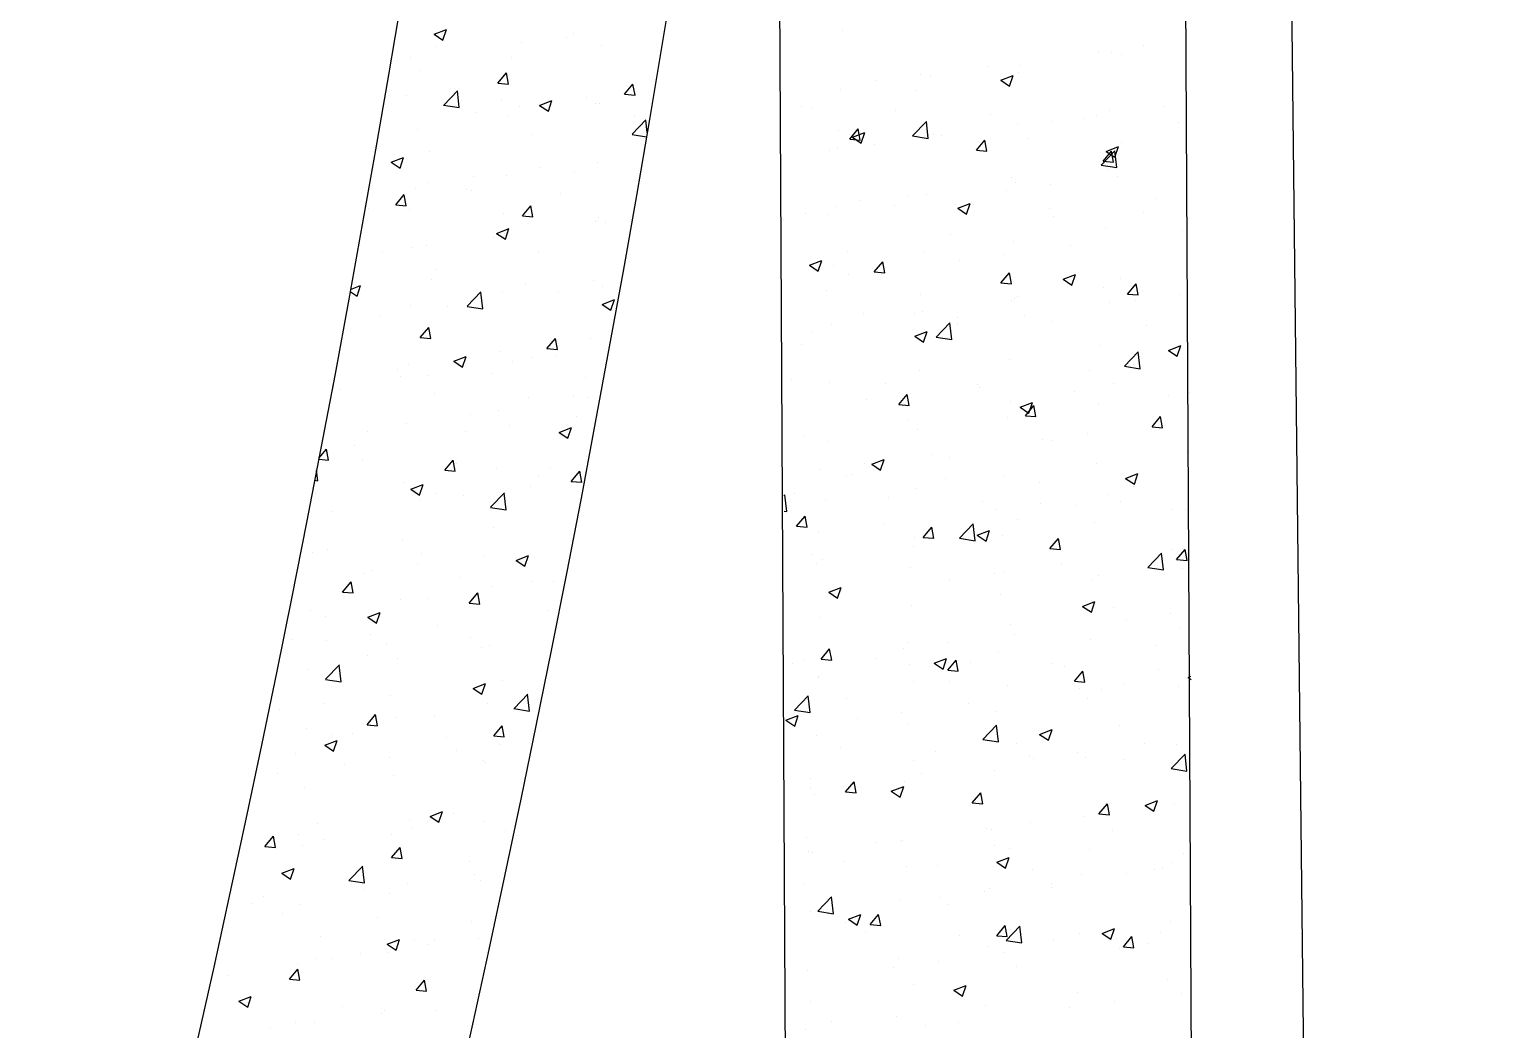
# Model space of a CAD drawing. Header units: millimetres. Extents: x 331487 to 517269, y 198509 to 399936.
# Drawn here: x 448599 to 449434, y 309306 to 309872 of the extents above; entities that cross this region are included whole.
import ezdxf

# ---------------------------------------------------------------- set-up
doc = ezdxf.new("R2010")
doc.units = ezdxf.units.MM
doc.header["$MEASUREMENT"] = 0
doc.layers.add('9th_plot boundry', color=1, linetype='Continuous')
doc.layers.add('COLUMN', color=6, linetype='Continuous')

msp = doc.modelspace()

# ---------------------------------------------------------------- linework, layer by layer
at = {"layer": '9th_plot boundry'}
msp.add_line((449434.36, 299006.31), (448946.56, 343103.61), dxfattribs=at)
msp.add_lwpolyline([(448946.56, 343103.61), (414422.19, 340817.12, 0.386106), (408845.58, 334960.71), (408845.58, 299960.71), (449434.36, 299006.31)], format="xyb", close=True, dxfattribs=at)
at = {"layer": 'COLUMN'}
for p, q in [((448972.92, 319477.32), (449064.32, 302244.54)), ((449202.92, 319478.51), (449294.35, 302239.01))]:
    msp.add_line(p, q, dxfattribs=at)
at = {"layer": 'COLUMN', "color": 2, "linetype": 'Continuous'}
for p, q in [((448828.16, 309869.47), (448835.16, 309872.16)), ((448828.16, 309869.47), (448833.13, 309866.12)), ((448833.13, 309866.11), (448835.16, 309872.16)), ((448907.01, 309869.97), (448907.01, 309869.97)), ((449059.25, 309871.67), (449059.25, 309871.67)), ((448829.38, 309862.56), (448829.38, 309862.56)), ((448877.78, 309864.58), (448877.78, 309864.58)), ((448902.81, 309867.87), (448902.81, 309867.87)), ((448923.02, 309863.35), (448923.02, 309863.35)), ((449229.71, 309863.07), (449229.71, 309863.07)), ((448814.62, 309856.26), (448814.62, 309856.26)), ((448871.68, 309856.31), (448871.68, 309856.31)), ((449204.68, 309859.77), (449204.68, 309859.77)), ((449211.83, 309859.32), (449211.83, 309859.32)), ((449217.34, 309857.8), (449217.34, 309857.8)), ((448819.74, 309848.81), (448819.74, 309848.81)), ((448864.19, 309841.8), (448869.01, 309847.54)), ((448870.17, 309841.27), (448869.01, 309847.54)), ((449103.65, 309846.47), (449103.65, 309846.47)), ((449109.38, 309845.42), (449109.38, 309845.42)), ((449141.52, 309851.46), (449141.52, 309851.46)), ((449149.02, 309843.42), (449156.03, 309846.1)), ((449154, 309840.06), (449156.02, 309846.1)), ((449159.02, 309847.79), (449159.02, 309847.79)), ((449159.89, 309851.83), (449159.89, 309851.83)), ((448833.59, 309829.39), (448841.37, 309837.51)), ((448842.38, 309827.91), (448841.28, 309837.41)), ((448864.19, 309841.8), (448870.17, 309841.28)), ((448935.92, 309835.52), (448940.74, 309841.27)), ((448941.89, 309834.99), (448940.74, 309841.26)), ((449058.03, 309838.38), (449058.03, 309838.38)), ((449078.62, 309843.17), (449078.62, 309843.17)), ((449100.7, 309837.78), (449100.7, 309837.78)), ((449149.02, 309843.42), (449154, 309840.06)), ((448812.65, 309834.82), (448812.65, 309834.82)), ((448833.49, 309829.29), (448842.38, 309827.91)), ((448866.03, 309832.57), (448866.03, 309832.57)), ((448876.5, 309828.43), (448876.5, 309828.43)), ((448887.85, 309829.21), (448894.85, 309831.9)), ((448887.85, 309829.21), (448892.82, 309825.85)), ((448892.82, 309825.85), (448894.85, 309831.89)), ((448914.38, 309833.42), (448914.38, 309833.42)), ((448919.41, 309830.31), (448919.41, 309830.31)), ((448921.8, 309830.06), (448921.8, 309830.06)), ((448935.92, 309835.52), (448941.9, 309835)), ((449036.28, 309828.62), (449036.28, 309828.62)), ((449042.38, 309827.77), (449042.38, 309827.77)), ((449241.28, 309828.61), (449241.28, 309828.61)), ((448851.47, 309825.13), (448851.47, 309825.13)), ((448870.46, 309823.02), (448870.46, 309823.02)), ((448940.31, 309812.84), (448948.1, 309820.96)), ((448941.88, 309822.91), (448941.88, 309822.91)), ((448948.83, 309813.74), (448948, 309820.86)), ((449089.66, 309826.37), (449089.66, 309826.37)), ((449099.12, 309811.87), (449106.91, 309819.98)), ((449108.01, 309810.48), (449106.91, 309819.98)), ((449143.04, 309824.11), (449143.04, 309824.11)), ((449178.37, 309820.33), (449178.37, 309820.33)), ((449196.42, 309821.85), (449196.42, 309821.85)), ((449203.41, 309823.62), (449203.41, 309823.62)), ((449210.61, 309826.03), (449210.61, 309826.03)), ((449249.81, 309819.6), (449249.81, 309819.6)), ((448818.52, 309815.52), (448818.52, 309815.52)), ((448883.57, 309812.9), (448883.57, 309812.9)), ((448940.21, 309812.74), (448948.44, 309811.46)), ((449057.36, 309815.19), (449057.36, 309815.19)), ((449063.53, 309810.07), (449068.35, 309815.82)), ((449065, 309811.16), (449072, 309813.85)), ((449065, 309811.16), (449069.98, 309807.81)), ((449069.5, 309809.54), (449068.35, 309815.81)), ((449069.97, 309807.81), (449072, 309813.85)), ((449099.12, 309811.86), (449108.01, 309810.48)), ((449108.16, 309812.13), (449108.16, 309812.13)), ((449110.75, 309812.93), (449110.75, 309812.93)), ((449115.22, 309812.01), (449115.22, 309812.01)), ((449158.67, 309818.54), (449158.67, 309818.54)), ((448825.25, 309802.89), (448825.25, 309802.89)), ((449052.31, 309803.73), (449052.31, 309803.73)), ((449056.82, 309805.09), (449056.82, 309805.09)), ((449063.53, 309810.07), (449069.51, 309809.55)), ((449077.34, 309807.03), (449077.34, 309807.03)), ((449135.26, 309803.8), (449140.08, 309809.54)), ((449135.26, 309803.8), (449141.23, 309803.27)), ((449141.23, 309803.27), (449140.07, 309809.54)), ((449164.13, 309810.68), (449164.13, 309810.68)), ((449205.84, 309795.31), (449213.63, 309803.43)), ((449206.98, 309797.52), (449211.8, 309803.27)), ((449208.72, 309803.15), (449215.72, 309805.84)), ((449208.72, 309803.15), (449213.69, 309799.8)), ((449212.96, 309796.99), (449211.8, 309803.26)), ((449214.73, 309793.93), (449213.63, 309803.43)), ((449213.69, 309799.8), (449215.71, 309805.84)), ((449217.51, 309808.42), (449217.51, 309808.42)), ((448803.83, 309796.96), (448810.83, 309799.64)), ((448803.83, 309796.96), (448808.8, 309793.6)), ((448808.8, 309793.6), (448810.82, 309799.64)), ((448920.59, 309796.77), (448920.59, 309796.77)), ((449205.84, 309795.31), (449214.73, 309793.93)), ((449206.98, 309797.52), (449212.96, 309797)), ((449213.21, 309798.14), (449213.21, 309798.14)), ((448825.16, 309785.69), (448825.16, 309785.69)), ((448850.2, 309788.99), (448850.2, 309788.99)), ((448869.24, 309789.73), (448869.24, 309789.73)), ((448888.07, 309793.97), (448888.07, 309793.97)), ((448907.53, 309790.94), (448907.53, 309790.94)), ((449154.89, 309788.13), (449154.89, 309788.13)), ((449209.4, 309792.75), (449209.4, 309792.75)), ((449214.97, 309789.17), (449214.97, 309789.17)), ((448793.17, 309783.72), (448793.17, 309783.72)), ((448806.34, 309772.85), (448811.16, 309778.6)), ((448812.32, 309772.32), (448811.16, 309778.59)), ((448817.31, 309782.23), (448817.31, 309782.23)), ((448846.55, 309781.47), (448846.55, 309781.47)), ((448849.21, 309780.93), (448849.21, 309780.93)), ((448899.94, 309779.21), (448899.94, 309779.21)), ((449096.57, 309778.12), (449096.57, 309778.12)), ((449106.95, 309778.85), (449106.95, 309778.85)), ((449152.07, 309780.89), (449152.07, 309780.89)), ((449157.46, 309785.25), (449157.46, 309785.25)), ((449177.1, 309784.18), (449177.1, 309784.18)), ((448790.89, 309770.92), (448790.89, 309770.92)), ((448806.34, 309772.85), (448812.32, 309772.33)), ((448814.26, 309770.29), (448814.26, 309770.29)), ((448878.07, 309766.58), (448882.89, 309772.32)), ((448884.04, 309766.05), (448882.88, 309772.32)), ((449055.6, 309771.8), (449055.6, 309771.8)), ((449069.77, 309775.53), (449069.77, 309775.53)), ((449088.91, 309772.57), (449088.91, 309772.57)), ((449123.15, 309773.28), (449123.15, 309773.28)), ((449124.69, 309770.9), (449131.69, 309773.59)), ((449124.69, 309770.9), (449129.67, 309767.55)), ((449129.66, 309767.54), (449131.69, 309773.59)), ((449176.53, 309771.02), (449176.53, 309771.02)), ((449237.17, 309776.18), (449237.17, 309776.18)), ((448867.64, 309768.04), (448867.64, 309768.04)), ((448878.07, 309766.58), (448884.04, 309766.06)), ((448919.37, 309763.48), (448919.37, 309763.48)), ((448921.02, 309765.78), (448921.02, 309765.78)), ((448924.92, 309762.85), (448924.92, 309762.85)), ((449026, 309764.29), (449026, 309764.29)), ((449038.25, 309768.1), (449038.25, 309768.1)), ((449051.04, 309767.59), (449051.04, 309767.59)), ((449178.85, 309766.17), (449178.85, 309766.17)), ((449229.91, 309768.77), (449229.91, 309768.77)), ((448861.76, 309754.53), (448861.76, 309754.53)), ((448863.52, 309756.69), (448870.52, 309759.38)), ((448863.52, 309756.69), (448868.49, 309753.34)), ((448868.03, 309756.44), (448868.03, 309756.44)), ((448868.49, 309753.34), (448870.51, 309759.38)), ((449120.53, 309756.16), (449120.53, 309756.16)), ((449208.18, 309759.46), (449208.18, 309759.46)), ((449251.82, 309758.04), (449251.82, 309758.04)), ((448798.86, 309746.25), (448798.86, 309746.25)), ((448816.09, 309748.94), (448816.09, 309748.94)), ((448823.89, 309749.55), (448823.89, 309749.55)), ((448887.4, 309745.94), (448887.4, 309745.94)), ((449062.21, 309746.15), (449062.21, 309746.15)), ((449105.73, 309745.56), (449105.73, 309745.56)), ((449150.79, 309744.74), (449150.79, 309744.74)), ((449156.24, 309751.96), (449156.24, 309751.96)), ((449188.67, 309749.73), (449188.67, 309749.73)), ((448829.08, 309735.93), (448829.08, 309735.93)), ((449040.67, 309738.65), (449047.67, 309741.34)), ((449040.67, 309738.65), (449045.65, 309735.29)), ((449045.64, 309735.29), (449047.67, 309741.33)), ((449054.39, 309738.52), (449054.39, 309738.52)), ((449077.4, 309734.85), (449082.23, 309740.6)), ((449083.38, 309734.32), (449082.22, 309740.59)), ((449125.76, 309741.45), (449125.76, 309741.45)), ((448826.66, 309730.64), (448826.66, 309730.64)), ((448880.04, 309728.38), (448880.04, 309728.38)), ((448918.16, 309730.19), (448918.16, 309730.19)), ((449062.6, 309733.13), (449062.6, 309733.13)), ((449077.4, 309734.85), (449083.38, 309734.33)), ((449149.13, 309728.58), (449153.95, 309734.32)), ((449149.13, 309728.58), (449155.11, 309728.05)), ((449155.11, 309728.05), (449153.95, 309734.32)), ((449184.38, 309730.64), (449191.39, 309733.33)), ((449184.38, 309730.64), (449189.36, 309727.28)), ((449189.35, 309727.28), (449191.38, 309733.32)), ((449217.04, 309731.17), (449217.04, 309731.17)), ((449220.86, 309722.3), (449225.68, 309728.05)), ((449226.83, 309721.77), (449225.68, 309728.04)), ((448780.57, 309723.72), (448784.47, 309721.09)), ((448780.79, 309724.94), (448786.5, 309727.13)), ((448784.46, 309721.08), (448786.49, 309727.13)), ((448846.84, 309715.43), (448854.63, 309723.55)), ((448855.64, 309713.95), (448854.54, 309723.45)), ((448866.81, 309723.15), (448866.81, 309723.15)), ((448898.61, 309723.41), (448898.61, 309723.41)), ((448923.21, 309716.43), (448930.21, 309719.12)), ((448923.65, 309726.7), (448923.65, 309726.7)), ((448928.18, 309713.07), (448930.2, 309719.12)), ((448933.42, 309726.13), (448933.42, 309726.13)), ((449050.29, 309724.44), (449050.29, 309724.44)), ((449103.67, 309722.18), (449103.67, 309722.18)), ((449157.06, 309719.92), (449157.06, 309719.92)), ((449158.72, 309721.16), (449158.72, 309721.16)), ((449206.96, 309726.17), (449206.96, 309726.17)), ((449220.86, 309722.3), (449226.83, 309721.78)), ((449250.55, 309721.9), (449250.55, 309721.9)), ((448814.87, 309715.65), (448814.87, 309715.65)), ((448835.46, 309715.09), (448835.46, 309715.09)), ((448846.75, 309715.33), (448855.64, 309713.95)), ((448923.21, 309716.43), (448928.18, 309713.08)), ((449071.38, 309711), (449071.38, 309711)), ((449100.41, 309711.15), (449100.41, 309711.15)), ((449104.51, 309712.27), (449104.51, 309712.27)), ((449155.02, 309718.67), (449155.02, 309718.67)), ((449210.44, 309717.67), (449210.44, 309717.67)), ((449225.51, 309718.6), (449225.51, 309718.6)), ((448797.58, 309710.11), (448797.58, 309710.11)), ((448820.22, 309697.64), (448825.04, 309703.38)), ((448826.19, 309697.1), (448825.03, 309703.37)), ((449053.17, 309705.23), (449053.17, 309705.23)), ((449112.38, 309697.9), (449120.17, 309706.02)), ((449121.27, 309696.52), (449120.16, 309706.02)), ((449124.49, 309705.3), (449124.49, 309705.3)), ((449124.76, 309708.75), (449124.76, 309708.75)), ((449162.36, 309710.29), (449162.36, 309710.29)), ((449178.14, 309706.49), (449178.14, 309706.49)), ((449231.52, 309704.24), (449231.52, 309704.24)), ((448820.22, 309697.64), (448826.19, 309697.11)), ((448891.94, 309691.36), (448896.76, 309697.11)), ((448897.92, 309690.83), (448896.76, 309697.1)), ((448916.94, 309696.9), (448916.94, 309696.9)), ((449042.09, 309701.14), (449042.09, 309701.14)), ((449099.45, 309702.01), (449099.45, 309702.01)), ((449100.36, 309698.39), (449107.36, 309701.07)), ((449100.36, 309698.39), (449105.34, 309695.03)), ((449105.33, 309695.03), (449107.36, 309701.07)), ((449112.37, 309697.9), (449121.27, 309696.52)), ((448839.19, 309684.18), (448846.19, 309686.87)), ((448844.16, 309680.82), (448846.18, 309686.86)), ((448865.6, 309689.86), (448865.6, 309689.86)), ((448883.27, 309686.27), (448883.27, 309686.27)), ((448891.94, 309691.36), (448897.92, 309690.84)), ((448897.34, 309687.26), (448897.34, 309687.26)), ((449036.3, 309693.69), (449036.3, 309693.69)), ((449205.75, 309692.88), (449205.75, 309692.88)), ((449219.1, 309681.35), (449226.89, 309689.47)), ((449227.99, 309679.97), (449226.89, 309689.47)), ((449244.07, 309690.38), (449251.08, 309693.06)), ((449244.07, 309690.38), (449249.05, 309687.02)), ((449249.05, 309687.02), (449251.07, 309693.06)), ((448807.19, 309679.54), (448807.19, 309679.54)), ((448813.66, 309682.36), (448813.66, 309682.36)), ((448839.19, 309684.18), (448844.16, 309680.82)), ((448860.57, 309677.28), (448860.57, 309677.28)), ((448872.3, 309683.97), (448872.3, 309683.97)), ((449103.3, 309678.98), (449103.3, 309678.98)), ((449153.81, 309685.38), (449153.81, 309685.38)), ((449199.21, 309679.16), (449199.21, 309679.16)), ((449219.1, 309681.35), (449227.99, 309679.97)), ((449224.24, 309682.46), (449224.24, 309682.46)), ((448771.28, 309670.67), (448771.28, 309670.67)), ((448809.15, 309675.65), (448809.15, 309675.65)), ((448824.95, 309676.26), (448824.95, 309676.26)), ((448913.95, 309675.03), (448913.95, 309675.03)), ((449030.4, 309673.6), (449030.4, 309673.6)), ((449051.95, 309671.94), (449051.95, 309671.94)), ((449083.78, 309671.35), (449083.78, 309671.35)), ((449136.05, 309670.85), (449136.05, 309670.85)), ((449137.16, 309669.09), (449137.16, 309669.09)), ((449212.91, 309671.51), (449212.91, 309671.51)), ((448774.89, 309668.36), (448774.89, 309668.36)), ((448828.27, 309666.11), (448828.27, 309666.11)), ((448881.65, 309663.85), (448881.65, 309663.85)), ((448907.23, 309664.31), (448907.23, 309664.31)), ((448915.72, 309663.61), (448915.72, 309663.61)), ((449073.14, 309662.56), (449073.14, 309662.56)), ((449091.28, 309659.63), (449096.1, 309665.38)), ((449097.25, 309659.1), (449096.1, 309665.37)), ((449098.18, 309665.86), (449098.18, 309665.86)), ((449154.6, 309661.5), (449154.6, 309661.5)), ((449160.05, 309658.12), (449167.05, 309660.81)), ((449165.02, 309654.77), (449167.05, 309660.81)), ((449190.54, 309666.84), (449190.54, 309666.84)), ((449243.93, 309664.58), (449243.93, 309664.58)), ((449255.87, 309666.63), (449255.87, 309666.63)), ((448848.91, 309654.3), (448848.91, 309654.3)), ((448864.38, 309656.57), (448864.38, 309656.57)), ((448908.91, 309652.81), (448908.91, 309652.81)), ((449091.28, 309659.63), (449097.26, 309659.11)), ((449152.59, 309652.09), (449152.59, 309652.09)), ((449160.05, 309658.12), (449165.03, 309654.77)), ((449163.01, 309653.36), (449167.83, 309659.1)), ((449163.01, 309653.36), (449168.98, 309652.83)), ((449168.98, 309652.83), (449167.82, 309659.1)), ((449204.53, 309659.59), (449204.53, 309659.59)), ((449234.73, 309647.08), (449239.55, 309652.83)), ((449240.71, 309646.55), (449239.55, 309652.82)), ((448790.59, 309644.29), (448790.59, 309644.29)), ((448812.44, 309649.08), (448812.44, 309649.08)), ((448846, 309644.52), (448846, 309644.52)), ((448871.03, 309647.82), (448871.03, 309647.82)), ((448898.88, 309643.92), (448905.88, 309646.6)), ((448898.88, 309643.92), (448903.85, 309640.56)), ((448903.85, 309640.56), (448905.87, 309646.6)), ((449096.28, 309651.49), (449096.28, 309651.49)), ((449102.08, 309645.69), (449102.08, 309645.69)), ((449234.73, 309647.08), (449240.71, 309646.56)), ((449235.81, 309648), (449235.81, 309648)), ((449236.88, 309649.55), (449236.88, 309649.55)), ((448782.84, 309636.21), (448782.84, 309636.21)), ((449037.96, 309641.48), (449037.96, 309641.48)), ((449050.74, 309638.65), (449050.74, 309638.65)), ((449172.9, 309639.72), (449172.9, 309639.72)), ((449178.56, 309639.54), (449178.56, 309639.54)), ((449197.93, 309643.01), (449197.93, 309643.01)), ((448762.75, 309628.66), (448768.34, 309628.17)), ((448762.87, 309629.29), (448767.19, 309634.44)), ((448768.34, 309628.16), (448767.18, 309634.43)), ((448787.29, 309628.71), (448787.29, 309628.71)), ((448834.09, 309622.42), (448838.91, 309628.16)), ((448840.07, 309621.89), (448838.91, 309628.15)), ((448914.51, 309630.32), (448914.51, 309630.32)), ((449076.03, 309625.87), (449083.03, 309628.56)), ((449081, 309622.51), (449083.03, 309628.56)), ((449109.75, 309631.4), (449109.75, 309631.4)), ((449120.24, 309629.53), (449120.24, 309629.53)), ((449254.66, 309633.34), (449254.66, 309633.34)), ((448762.17, 309616.54), (448761.51, 309622.24)), ((448834.09, 309622.42), (448840.07, 309621.89)), ((448840.67, 309626.45), (448840.67, 309626.45)), ((448863.16, 309623.28), (448863.16, 309623.28)), ((448887.1, 309619.31), (448887.1, 309619.31)), ((448894.06, 309624.2), (448894.06, 309624.2)), ((448905.82, 309616.14), (448910.64, 309621.89)), ((448911.79, 309615.61), (448910.64, 309621.88)), ((449046.84, 309623.12), (449046.84, 309623.12)), ((449061.92, 309619.52), (449061.92, 309619.52)), ((449064.31, 309620.25), (449064.31, 309620.25)), ((449071.87, 309626.42), (449071.87, 309626.42)), ((449076.03, 309625.87), (449081, 309622.52)), ((449151.38, 309618.8), (449151.38, 309618.8)), ((449203.32, 309626.3), (449203.32, 309626.3)), ((449219.74, 309617.86), (449226.74, 309620.55)), ((449224.71, 309614.51), (449226.74, 309620.55)), ((448760.46, 309616.8), (448762.18, 309616.54)), ((448811.23, 309615.79), (448811.23, 309615.79)), ((448814.85, 309611.66), (448821.86, 309614.35)), ((448814.85, 309611.66), (448819.83, 309608.31)), ((448819.82, 309608.31), (448821.85, 309614.35)), ((448882.6, 309613.37), (448882.6, 309613.37)), ((448905.82, 309616.14), (448911.8, 309615.62)), ((449100.87, 309612.4), (449100.87, 309612.4)), ((449117.69, 309617.99), (449117.69, 309617.99)), ((449171.07, 309615.74), (449171.07, 309615.74)), ((449219.74, 309617.86), (449224.72, 309614.51)), ((449224.45, 309613.48), (449224.45, 309613.48)), ((448760.72, 309609.38), (448760.72, 309609.38)), ((448819.69, 309605.08), (448819.69, 309605.08)), ((448828.79, 309609.3), (448828.79, 309609.3)), ((448844.72, 309608.38), (448844.72, 309608.38)), ((448860.1, 309601.46), (448867.89, 309609.58)), ((448868.9, 309599.99), (448867.79, 309609.48)), ((449026.26, 309608.15), (449026.7, 309608.61)), ((449027.8, 309599.11), (449026.7, 309608.61)), ((449032.01, 309609.07), (449032.01, 309609.07)), ((449049.52, 309605.36), (449049.52, 309605.36)), ((449085.39, 309606.82), (449085.39, 309606.82)), ((449138.77, 309604.56), (449138.77, 309604.56)), ((449171.63, 309603.57), (449171.63, 309603.57)), ((449192.15, 309602.31), (449192.15, 309602.31)), ((449209.5, 309608.56), (449209.5, 309608.56)), ((449216.75, 309604.54), (449216.75, 309604.54)), ((448770.47, 309599.29), (448770.47, 309599.29)), ((448860.01, 309601.36), (448868.9, 309599.98)), ((449026.31, 309599.34), (449027.8, 309599.11)), ((449033.43, 309590.69), (449038.25, 309596.43)), ((449039.4, 309590.16), (449038.25, 309596.43)), ((449146.59, 309600.28), (449146.59, 309600.28)), ((449158.43, 309594.53), (449158.43, 309594.53)), ((449245.54, 309600.05), (449245.54, 309600.05)), ((449253.44, 309600.05), (449253.44, 309600.05)), ((448861.95, 309589.99), (448861.95, 309589.99)), ((449033.43, 309590.69), (449039.41, 309590.17)), ((449045.56, 309586.98), (449045.56, 309586.98)), ((449083.44, 309591.96), (449083.44, 309591.96)), ((449105.15, 309584.41), (449109.98, 309590.16)), ((449111.13, 309583.88), (449109.97, 309590.15)), ((449125.63, 309583.94), (449133.42, 309592.06)), ((449134.53, 309582.56), (449133.42, 309592.05)), ((449135.72, 309585.61), (449142.72, 309588.3)), ((449135.72, 309585.61), (449140.7, 309582.25)), ((449140.69, 309582.25), (449142.72, 309588.29)), ((449150.16, 309585.51), (449150.16, 309585.51)), ((449202.1, 309593.01), (449202.1, 309593.01)), ((448767.82, 309577.61), (448767.82, 309577.61)), ((448810.01, 309582.5), (448810.01, 309582.5)), ((449099.65, 309579.11), (449099.65, 309579.11)), ((449100.11, 309584.52), (449100.11, 309584.52)), ((449105.15, 309584.41), (449111.13, 309583.89)), ((449125.63, 309583.94), (449134.53, 309582.56)), ((449176.88, 309578.14), (449181.7, 309583.88)), ((449176.88, 309578.14), (449182.86, 309577.62)), ((449182.86, 309577.61), (449181.7, 309583.88)), ((449246.35, 309577.43), (449246.35, 309577.43)), ((449248.61, 309571.86), (449253.43, 309577.61)), ((449254.58, 309571.33), (449253.43, 309577.6)), ((448759.5, 309576.09), (448759.5, 309576.09)), ((448818.42, 309568.94), (448818.42, 309568.94)), ((448821.2, 309575.35), (448821.2, 309575.35)), ((448856.29, 309573.92), (448856.29, 309573.92)), ((448874.54, 309571.4), (448881.55, 309574.09)), ((448874.55, 309571.4), (448879.52, 309568.05)), ((448874.58, 309573.1), (448874.58, 309573.1)), ((448879.51, 309568.04), (448881.54, 309574.09)), ((449041.79, 309574.51), (449041.79, 309574.51)), ((449044.41, 309569.42), (449044.41, 309569.42)), ((449048.31, 309572.07), (449048.31, 309572.07)), ((449183.19, 309569.12), (449183.19, 309569.12)), ((449232.36, 309567.39), (449240.15, 309575.5)), ((449241.25, 309566), (449240.15, 309575.5)), ((449248.61, 309571.86), (449254.58, 309571.34)), ((448788.9, 309564.17), (448788.9, 309564.17)), ((448793.38, 309565.64), (448793.38, 309565.64)), ((448842.28, 309561.92), (448842.28, 309561.92)), ((449097.79, 309567.16), (449097.79, 309567.16)), ((449120.29, 309560.84), (449120.29, 309560.84)), ((449145.32, 309564.13), (449145.32, 309564.13)), ((449151.17, 309564.91), (449151.17, 309564.91)), ((449204.56, 309562.65), (449204.56, 309562.65)), ((449232.36, 309567.38), (449241.25, 309566)), ((449252.23, 309566.76), (449252.23, 309566.76)), ((448776.24, 309553.47), (448781.06, 309559.22)), ((448776.24, 309553.47), (448782.22, 309552.95)), ((448782.21, 309552.94), (448781.06, 309559.21)), ((448847.97, 309547.2), (448852.79, 309552.94)), ((448853.94, 309546.67), (448852.78, 309552.93)), ((448860.73, 309556.7), (448860.73, 309556.7)), ((448882.98, 309559.64), (448882.98, 309559.64)), ((448895.67, 309559.66), (448895.67, 309559.66)), ((449051.7, 309553.36), (449058.7, 309556.04)), ((449051.7, 309553.36), (449056.67, 309550)), ((449056.67, 309550), (449058.7, 309556.04)), ((449057.13, 309552.52), (449057.13, 309552.52)), ((449148.94, 309552.22), (449148.94, 309552.22)), ((449200.88, 309559.72), (449200.88, 309559.72)), ((448808.79, 309549.21), (448808.79, 309549.21)), ((448824.66, 309549.63), (448824.66, 309549.63)), ((448847.97, 309547.2), (448853.94, 309546.67)), ((449098.43, 309545.82), (449098.43, 309545.82)), ((449195.41, 309545.35), (449202.41, 309548.03)), ((449195.41, 309545.35), (449200.39, 309541.99)), ((449200.38, 309541.99), (449202.41, 309548.03)), ((449212.62, 309544.88), (449212.62, 309544.88)), ((448758.28, 309542.81), (448758.28, 309542.81)), ((448766.34, 309539.62), (448766.34, 309539.62)), ((448790.52, 309539.15), (448797.52, 309541.84)), ((448790.52, 309539.15), (448795.5, 309535.79)), ((448795.49, 309535.79), (448797.52, 309541.83)), ((448893.14, 309542.8), (448893.14, 309542.8)), ((449047.09, 309538.78), (449047.09, 309538.78)), ((449220.04, 309537.99), (449220.04, 309537.99)), ((449245.08, 309541.29), (449245.08, 309541.29)), ((448747.92, 309526.78), (448747.92, 309526.78)), ((448792.11, 309529.5), (448792.11, 309529.5)), ((448829.98, 309534.48), (448829.98, 309534.48)), ((448848.62, 309527.68), (448848.62, 309527.68)), ((449154.3, 309534.87), (449154.3, 309534.87)), ((449156.89, 309529.68), (449156.89, 309529.68)), ((449251.01, 309533.47), (449251.01, 309533.47)), ((448767.08, 309526.2), (448767.08, 309526.2)), ((448801.3, 309524.52), (448801.3, 309524.52)), ((448854.69, 309522.27), (448854.69, 309522.27)), ((448859.52, 309523.42), (448859.52, 309523.42)), ((449047.3, 309515.47), (449052.12, 309521.21)), ((449053.28, 309514.94), (449052.12, 309521.21)), ((449093.98, 309521.4), (449093.98, 309521.4)), ((449095.98, 309524.86), (449095.98, 309524.86)), ((449119.01, 309524.69), (449119.01, 309524.69)), ((449147.73, 309518.93), (449147.73, 309518.93)), ((449199.67, 309526.43), (449199.67, 309526.43)), ((449236.58, 309522.92), (449236.58, 309522.92)), ((448766.64, 309504.05), (448774.42, 309512.17)), ((448775.43, 309502.58), (448774.33, 309512.07)), ((448790.3, 309517.66), (448790.3, 309517.66)), ((448807.58, 309515.92), (448807.58, 309515.92)), ((449030.82, 309513.08), (449030.82, 309513.08)), ((449037.66, 309514.85), (449037.66, 309514.85)), ((449047.3, 309515.47), (449053.28, 309514.95)), ((449078.32, 309516.06), (449078.32, 309516.06)), ((449097.22, 309512.53), (449097.22, 309512.53)), ((449111.39, 309513.09), (449118.39, 309515.78)), ((449111.39, 309513.09), (449116.36, 309509.74)), ((449116.36, 309509.74), (449118.39, 309515.78)), ((449119.03, 309509.19), (449123.85, 309514.94)), ((449125.01, 309508.67), (449123.85, 309514.93)), ((449131.7, 309513.81), (449131.7, 309513.81)), ((449178.26, 309512.91), (449178.26, 309512.91)), ((449185.08, 309511.55), (449185.08, 309511.55)), ((448757.07, 309509.52), (448757.07, 309509.52)), ((448766.54, 309503.95), (448775.43, 309502.57)), ((448866.83, 309503.36), (448866.83, 309503.36)), ((449045.87, 309505.49), (449045.87, 309505.49)), ((449046.02, 309504.89), (449046.02, 309504.89)), ((449099.4, 309502.63), (449099.4, 309502.63)), ((449119.03, 309509.19), (449125.01, 309508.67)), ((449119.94, 309502.9), (449119.94, 309502.9)), ((449190.76, 309502.92), (449195.58, 309508.66)), ((449190.76, 309502.92), (449196.73, 309502.4)), ((449196.73, 309502.39), (449195.57, 309508.66)), ((449218.77, 309501.85), (449218.77, 309501.85)), ((449238.47, 309509.3), (449238.47, 309509.3)), ((449255.1, 309505.08), (449256.79, 309505.73)), ((449255.1, 309505.08), (449256.8, 309503.94)), ((449256.64, 309506.83), (449256.64, 309506.83)), ((448803.68, 309495.04), (448803.68, 309495.04)), ((448850.21, 309498.89), (448857.22, 309501.57)), ((448850.21, 309498.89), (448855.19, 309495.53)), ((448855.18, 309495.53), (448857.21, 309501.57)), ((448873.36, 309487.5), (448881.15, 309495.62)), ((448882.16, 309486.02), (448881.05, 309495.52)), ((449032.17, 309486.53), (449039.96, 309494.64)), ((449041.06, 309485.14), (449039.96, 309494.64)), ((449152.79, 309500.38), (449152.79, 309500.38)), ((449193.73, 309498.55), (449193.73, 309498.55)), ((449206.17, 309498.12), (449206.17, 309498.12)), ((449249.79, 309500.18), (449249.79, 309500.18)), ((448740.77, 309486.76), (448740.77, 309486.76)), ((448765.8, 309490.06), (448765.8, 309490.06)), ((448858.3, 309490.13), (448858.3, 309490.13)), ((448873.26, 309487.4), (448882.16, 309486.02)), ((448886.81, 309492.68), (448886.81, 309492.68)), ((449032.17, 309486.52), (449041.06, 309485.14)), ((449061.63, 309492.89), (449061.63, 309492.89)), ((449092.71, 309485.25), (449092.71, 309485.25)), ((449130.58, 309490.24), (449130.58, 309490.24)), ((449146.51, 309485.64), (449146.51, 309485.64)), ((449198.45, 309493.14), (449198.45, 309493.14)), ((448790.12, 309478.25), (448794.94, 309484)), ((448790.12, 309478.25), (448796.09, 309477.73)), ((448796.09, 309477.72), (448794.93, 309483.99)), ((448806.36, 309482.63), (448806.36, 309482.63)), ((448828.49, 309482.67), (448828.49, 309482.67)), ((448861.84, 309471.98), (448866.66, 309477.72)), ((448867.82, 309471.45), (448866.66, 309477.72)), ((449027.37, 309480.84), (449034.37, 309483.53)), ((449027.37, 309480.84), (449032.34, 309477.49)), ((449032.34, 309477.48), (449034.37, 309483.53)), ((449067.67, 309481.95), (449067.67, 309481.95)), ((449096, 309479.24), (449096, 309479.24)), ((449138.89, 309469.97), (449146.68, 309478.09)), ((449147.78, 309468.59), (449146.68, 309478.09)), ((449216.45, 309477.92), (449216.45, 309477.92)), ((448755.85, 309476.23), (448755.85, 309476.23)), ((448766.19, 309466.63), (448773.19, 309469.32)), ((448770.17, 309472.66), (448770.17, 309472.66)), ((448771.16, 309463.28), (448773.19, 309469.32)), ((448781.83, 309473.42), (448781.83, 309473.42)), ((448835.21, 309471.17), (448835.21, 309471.17)), ((448861.84, 309471.98), (448867.82, 309471.46)), ((449044.66, 309472.2), (449044.66, 309472.2)), ((449138.89, 309469.97), (449147.78, 309468.59)), ((449171.08, 309472.83), (449178.08, 309475.52)), ((449171.08, 309472.83), (449176.05, 309469.48)), ((449176.05, 309469.48), (449178.08, 309475.52)), ((448749.53, 309462.24), (448749.53, 309462.24)), ((448766.19, 309466.63), (448771.17, 309463.28)), ((448802.92, 309459.99), (448802.92, 309459.99)), ((448840.53, 309463.92), (448840.53, 309463.92)), ((448865.56, 309467.21), (448865.56, 309467.21)), ((449058.42, 309465.23), (449058.42, 309465.23)), ((449111.81, 309462.98), (449111.81, 309462.98)), ((449158.13, 309467.9), (449158.13, 309467.9)), ((449165.19, 309460.72), (449165.19, 309460.72)), ((449192.46, 309462.41), (449192.46, 309462.41)), ((449230.33, 309467.39), (449230.33, 309467.39)), ((449245.62, 309453.42), (449253.41, 309461.54)), ((449248.58, 309466.89), (449248.58, 309466.89)), ((449254.51, 309452.04), (449253.4, 309461.54)), ((448777.37, 309455.6), (448777.37, 309455.6)), ((448856.3, 309457.73), (448856.3, 309457.73)), ((448857.08, 309456.84), (448857.08, 309456.84)), ((449099.82, 309457.89), (449099.82, 309457.89)), ((449145.3, 309452.35), (449145.3, 309452.35)), ((449167.43, 309459.11), (449167.43, 309459.11)), ((449197.24, 309459.85), (449197.24, 309459.85)), ((449218.57, 309458.47), (449218.57, 309458.47)), ((449245.61, 309453.42), (449254.51, 309452.04)), ((448739.5, 309450.61), (448739.5, 309450.61)), ((448805.15, 309449.34), (448805.15, 309449.34)), ((449041.5, 309447.88), (449041.5, 309447.88)), ((449061.18, 309440.25), (449066, 309446)), ((449067.15, 309439.72), (449066, 309445.99)), ((449066.4, 309445.81), (449066.4, 309445.81)), ((449087.06, 309440.58), (449094.06, 309443.27)), ((449092.03, 309437.22), (449094.06, 309443.26)), ((449094.79, 309445.95), (449094.79, 309445.95)), ((449104.27, 309450.8), (449104.27, 309450.8)), ((448754.64, 309442.94), (448754.64, 309442.94)), ((449041.37, 309442.51), (449041.37, 309442.51)), ((449043.44, 309438.91), (449043.44, 309438.91)), ((449061.18, 309440.25), (449067.16, 309439.73)), ((449087.06, 309440.58), (449092.03, 309437.22)), ((449132.9, 309433.98), (449137.73, 309439.72)), ((449138.88, 309433.45), (449137.72, 309439.71)), ((449230.77, 309432.57), (449237.77, 309435.26)), ((449235.74, 309429.21), (449237.77, 309435.26)), ((448825.88, 309426.37), (448832.88, 309429.06)), ((448830.85, 309423.01), (448832.88, 309429.06)), ((448839.25, 309427.77), (448839.25, 309427.77)), ((449132.91, 309433.98), (449138.88, 309433.45)), ((449196.02, 309426.56), (449196.02, 309426.56)), ((449204.03, 309427.95), (449204.03, 309427.95)), ((449204.63, 309427.7), (449209.45, 309433.45)), ((449204.63, 309427.7), (449210.61, 309427.18)), ((449210.61, 309427.17), (449209.45, 309433.44)), ((449230.77, 309432.57), (449235.74, 309429.21)), ((449247.36, 309433.6), (449247.36, 309433.6)), ((448761.94, 309422.59), (448761.94, 309422.59)), ((448814.22, 309424.47), (448814.22, 309424.47)), ((448815.32, 309420.33), (448815.32, 309420.33)), ((448824.36, 309423), (448824.36, 309423)), ((448825.88, 309426.37), (448830.86, 309423.02)), ((448855.87, 309423.55), (448855.87, 309423.55)), ((449141.12, 309419.67), (449141.12, 309419.67)), ((449144.08, 309419.06), (449144.08, 309419.06)), ((449166.15, 309422.96), (449166.15, 309422.96)), ((449212.32, 309418.25), (449212.32, 309418.25)), ((448732.27, 309409.31), (448737.09, 309415.05)), ((448738.24, 309408.78), (448737.08, 309415.05)), ((448751.06, 309416.16), (448751.06, 309416.16)), ((448766.04, 309412.99), (448766.04, 309412.99)), ((448803.93, 309416.05), (448803.93, 309416.05)), ((448868.7, 309418.08), (448868.7, 309418.08)), ((449038.95, 309414.13), (449038.95, 309414.13)), ((449077.97, 309411.35), (449077.97, 309411.35)), ((449092.33, 309411.88), (449092.33, 309411.88)), ((449093.57, 309412.66), (449093.57, 309412.66)), ((448732.27, 309409.31), (448738.24, 309408.79)), ((448753.42, 309409.65), (448753.42, 309409.65)), ((448803.99, 309403.03), (448808.81, 309408.78)), ((448803.99, 309403.03), (448809.97, 309402.51)), ((448809.96, 309402.5), (448808.81, 309408.77)), ((449040.09, 309406.37), (449040.09, 309406.37)), ((449042.23, 309405.62), (449042.23, 309405.62)), ((449145.71, 309409.62), (449145.71, 309409.62)), ((449146.75, 309400.32), (449153.75, 309403)), ((449151.72, 309396.96), (449153.75, 309403)), ((449154.01, 309408.24), (449154.01, 309408.24)), ((449199.1, 309407.37), (449199.1, 309407.37)), ((449252.48, 309405.11), (449252.48, 309405.11)), ((448741.86, 309394.12), (448748.86, 309396.81)), ((448741.86, 309394.12), (448746.83, 309390.76)), ((448746.83, 309390.76), (448748.86, 309396.8)), ((448779.89, 309390.09), (448787.68, 309398.21)), ((448788.69, 309388.61), (448787.59, 309398.11)), ((448848.32, 309401.05), (448848.32, 309401.05)), ((448850.82, 309393.31), (448850.82, 309393.31)), ((449060.04, 309400.7), (449060.04, 309400.7)), ((449095.69, 309398.23), (449095.69, 309398.23)), ((449113.42, 309398.45), (449113.42, 309398.45)), ((449146.75, 309400.32), (449151.72, 309396.96)), ((449166.8, 309396.19), (449166.8, 309396.19)), ((449194.8, 309393.27), (449194.8, 309393.27)), ((449220.18, 309393.93), (449220.18, 309393.93)), ((449236.29, 309396.29), (449236.29, 309396.29)), ((449240.88, 309396.82), (449240.88, 309396.82)), ((449246.15, 309400.31), (449246.15, 309400.31)), ((448779.8, 309389.99), (448788.69, 309388.61)), ((448787.91, 309385.03), (448787.91, 309385.03)), ((448790.01, 309391.04), (448790.01, 309391.04)), ((448812.95, 309388.33), (448812.95, 309388.33)), ((448854.65, 309390.26), (448854.65, 309390.26)), ((449037.37, 309388.22), (449037.37, 309388.22)), ((449142.86, 309385.77), (449142.86, 309385.77)), ((449177.72, 309388.51), (449177.72, 309388.51)), ((449177.97, 309386.28), (449177.97, 309386.28)), ((448724.76, 309376.72), (448724.76, 309376.72)), ((448731.69, 309381.02), (448731.69, 309381.02)), ((448752.2, 309376.36), (448752.2, 309376.36)), ((448802.71, 309382.76), (448802.71, 309382.76)), ((449045.43, 309372.56), (449053.22, 309380.68)), ((449054.32, 309371.18), (449053.21, 309380.68)), ((449092.35, 309379.37), (449092.35, 309379.37)), ((449114.81, 309380.23), (449114.81, 309380.23)), ((449139.85, 309383.52), (449139.85, 309383.52)), ((448742.46, 309371.49), (448742.46, 309371.49)), ((448795.84, 309369.24), (448795.84, 309369.24)), ((449041.01, 309372.33), (449041.01, 309372.33)), ((449045.42, 309372.56), (449054.32, 309371.18)), ((449051.66, 309371.91), (449051.66, 309371.91)), ((449062.73, 309368.06), (449069.73, 309370.75)), ((449062.73, 309368.06), (449067.7, 309364.71)), ((449067.7, 309364.71), (449069.72, 309370.75)), ((449075.05, 309365.03), (449079.87, 309370.78)), ((449081.03, 309364.5), (449079.87, 309370.77)), ((449119.65, 309376.27), (449119.65, 309376.27)), ((448710.16, 309360.31), (448710.16, 309360.31)), ((448849.23, 309366.98), (448849.23, 309366.98)), ((449061.33, 309366.26), (449061.33, 309366.26)), ((449072.44, 309361.05), (449072.44, 309361.05)), ((449075.05, 309365.03), (449081.03, 309364.51)), ((449146.78, 309358.76), (449151.6, 309364.5)), ((449152.76, 309358.23), (449151.6, 309364.5)), ((449152.15, 309356.01), (449159.94, 309364.13)), ((449161.04, 309354.63), (449159.94, 309364.13)), ((449193.59, 309359.98), (449193.59, 309359.98)), ((449206.44, 309360.05), (449213.44, 309362.74)), ((449206.44, 309360.05), (449211.41, 309356.7)), ((449211.41, 309356.7), (449213.44, 309362.74)), ((449239.6, 309360.68), (449239.6, 309360.68)), ((449244.93, 309367.02), (449244.93, 309367.02)), ((448763.55, 309358.06), (448763.55, 309358.06)), ((448801.55, 309353.86), (448808.55, 309356.54)), ((448801.55, 309353.86), (448806.52, 309350.5)), ((448806.52, 309350.5), (448808.55, 309356.54)), ((448816.93, 309355.8), (448816.93, 309355.8)), ((448824.51, 309353.87), (448824.51, 309353.87)), ((448828.2, 309356.04), (448828.2, 309356.04)), ((448853.44, 309356.97), (448853.44, 309356.97)), ((449125.82, 309358.79), (449125.82, 309358.79)), ((449141.65, 309352.49), (449141.65, 309352.49)), ((449146.78, 309358.76), (449152.76, 309358.23)), ((449152.15, 309356.01), (449161.04, 309354.63)), ((449179.2, 309356.54), (449179.2, 309356.54)), ((449214.57, 309357.38), (449214.57, 309357.38)), ((449216.16, 309351.29), (449216.16, 309351.29)), ((449218.51, 309352.48), (449223.33, 309358.23)), ((449218.51, 309352.48), (449224.48, 309351.96)), ((449224.48, 309351.95), (449223.33, 309358.22)), ((449232.58, 309354.28), (449232.58, 309354.28)), ((448750.99, 309343.07), (448750.99, 309343.07)), ((448761.6, 309345.59), (448761.6, 309345.59)), ((448769.88, 309346.03), (448769.88, 309346.03)), ((448786.64, 309348.89), (448786.64, 309348.89)), ((448801.5, 309349.47), (448801.5, 309349.47)), ((449091.14, 309346.08), (449091.14, 309346.08)), ((449113.54, 309344.08), (449113.54, 309344.08)), ((449151.41, 309349.07), (449151.41, 309349.07)), ((448711.56, 309336.02), (448711.56, 309336.02)), ((448746.14, 309334.09), (448750.96, 309339.84)), ((448752.11, 309333.56), (448750.96, 309339.83)), ((449039.79, 309339.04), (449039.79, 309339.04)), ((449088.51, 309340.79), (449088.51, 309340.79)), ((449157.84, 309341.28), (449157.84, 309341.28)), ((448746.14, 309334.09), (448752.12, 309333.57)), ((448817.87, 309327.81), (448822.69, 309333.56)), ((448817.87, 309327.81), (448823.84, 309327.29)), ((448823.84, 309327.28), (448822.68, 309333.55)), ((449099.52, 309331.27), (449099.52, 309331.27)), ((449122.42, 309327.8), (449129.42, 309330.49)), ((449122.42, 309327.8), (449127.39, 309324.45)), ((449127.39, 309324.45), (449129.42, 309330.49)), ((449192.37, 309326.69), (449192.37, 309326.69)), ((449243.71, 309333.73), (449243.71, 309333.73)), ((449251.17, 309326.22), (449251.17, 309326.22)), ((448717.53, 309321.6), (448724.53, 309324.29)), ((448717.53, 309321.6), (448722.5, 309318.25)), ((448722.5, 309318.25), (448724.53, 309324.29)), ((448722.57, 309320.66), (448722.57, 309320.66)), ((448775.95, 309318.4), (448775.95, 309318.4)), ((448852.22, 309323.68), (448852.22, 309323.68)), ((449041.2, 309321.25), (449041.2, 309321.25)), ((449140.43, 309319.2), (449140.43, 309319.2)), ((449188.26, 309317.94), (449188.26, 309317.94)), ((449213.3, 309321.24), (449213.3, 309321.24)), ((448749.77, 309309.78), (448749.77, 309309.78)), ((448798.2, 309314.43), (448798.2, 309314.43)), ((448800.28, 309316.18), (448800.28, 309316.18)), ((448829.33, 309316.15), (448829.33, 309316.15)), ((449052.96, 309309.95), (449052.96, 309309.95)), ((449089.92, 309312.79), (449089.92, 309312.79)), ((449125.11, 309309.63), (449125.11, 309309.63)), ((448735.3, 309306.15), (448735.3, 309306.15)), ((448760.33, 309309.45), (448760.33, 309309.45)), ((449038.58, 309305.75), (449038.58, 309305.75)), ((449106.35, 309307.69), (449106.35, 309307.69))]:
    msp.add_line(p, q, dxfattribs=at)
at = {"layer": 'COLUMN'}
for radius in [10508.26, 10658.26]:
    msp.add_arc((438443.45, 311612.51), radius, 298.482975, 358.124048, dxfattribs=at)

doc.saveas('drawing.dxf')
